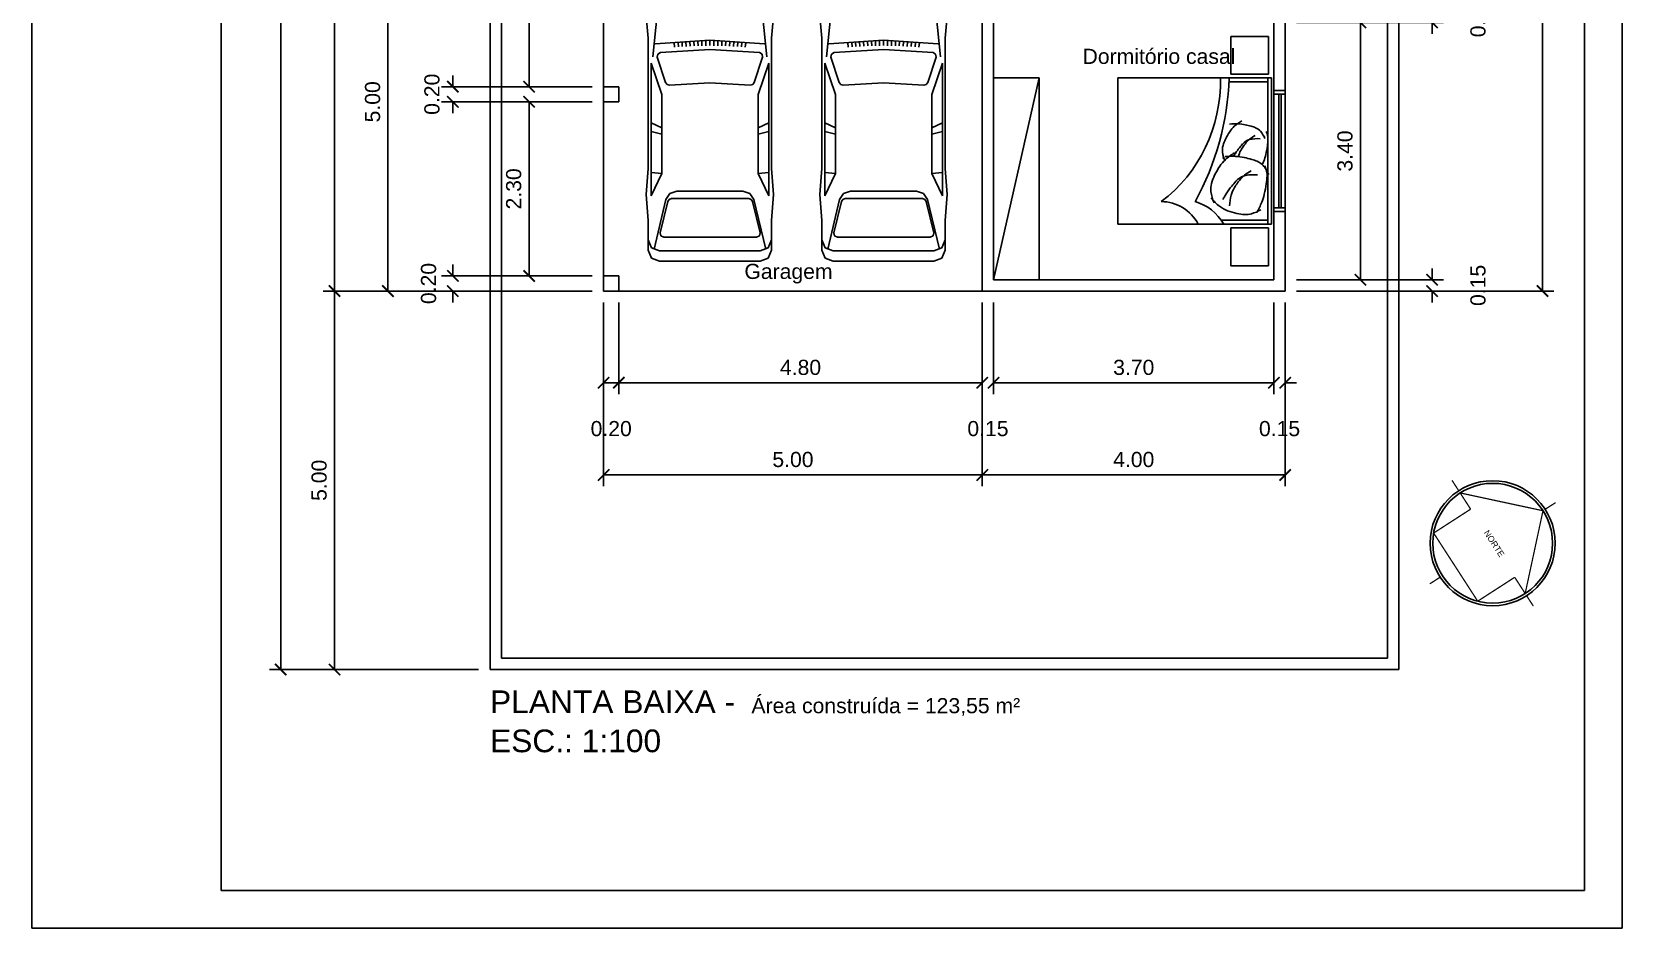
# Model space of a CAD drawing. Header units: inches. Extents: x 108.5 to 129.5, y 9.1 to 42.8.
# Drawn here: x 108.52 to 129.52, y 9.06 to 20.91 of the extents above; entities that cross this region are included whole.
import ezdxf
from ezdxf.enums import TextEntityAlignment as Align

# ---------------------------------------------------------------- set-up
doc = ezdxf.new("R2010")
doc.units = ezdxf.units.IN
doc.header["$MEASUREMENT"] = 0
doc.header["$PDMODE"] = 66
for name, color, linetype in [('LINHA DE CORTE', 2, 'Continuous'), ('Linha de margem', 2, 'Continuous'), ('MARGEM', 4, 'Continuous'), ('PAREDE', 5, 'Continuous'), ('Portas', 1, 'Continuous'), ('TELHADO', 3, 'Continuous')]:
    doc.layers.add(name, color=color, linetype=linetype)
doc.styles.get("Standard").update_dxf_attribs({"font": 'arial.ttf'})
doc.dimstyles.new('ESC 1.100', dxfattribs={"dimtxt": 0.2, "dimasz": 0.15, "dimexe": 0.15, "dimexo": 0.15, "dimgap": 0.1, "dimtad": 1, "dimzin": 0, "dimdsep": 46, "dimtxsty": 'Standard', "dimblk": 'ARCHTICK', "dimcen": 0, "dimclrd": 1, "dimclre": 1, "dimclrt": 1, "dimadec": 0, "dimazin": 0, "dimtfac": 1, "dimtofl": 0, "dimtmove": 2, "dimatfit": 3, "dimfxl": 1, "dimtolj": 1, "dimtzin": 0, "dimlwd": -1, "dimlwe": -1, "dimarcsym": 0})

# ---------------------------------------------------------------- blocks, each defined once
blk = doc.blocks.new('VEICULO1')
at = {"color": 0}
for points in [[(0.00485, 0.01024), (0.00913, 0.01063)], [(0.00913, 0.01063), (0.01341, 0.01024)], [(0, 0.00838), (0.00054, 0.0097)], [(0, 0.00838), (0, -0.00838)], [(0.00054, 0.0097), (0.00185, 0.01024)], [(0.00178, 0.00838), (0.00232, 0.0097)], [(0.0165, 0.00947), (0.00178, 0.00796)], [(0.00178, 0.00838), (0.00178, -0.00838)], [(0.00185, 0.01024), (0.00485, 0.01024)], [(0.00232, 0.0097), (0.00363, 0.01024)], [(0.01341, 0.01024), (0.03507, 0.01024)], [(0.01372, 0), (0.01433, 0.00909)], [(0.01526, 0), (0.01576, 0.00822)], [(0.01576, 0.00822), (0.01604, 0.00866)], [(0.01604, 0.00866), (0.01657, 0.00873)], [(0.02075, 0.00737), (0.01657, 0.00873)], [(0.01752, 0.00977), (0.03962, 0.00977)], [(0.02274, 0.008), (0.01752, 0.00977)], [(0.03589, 0.008), (0.02274, 0.008)], [(0.02746, 0.00977), (0.02829, 0.008)], [(0.0289, 0.00977), (0.02934, 0.008)], [(0.03507, 0.01024), (0.03937, 0.01056)], [(0.0357, 0.00977), (0.03589, 0.008)], [(0.03962, 0.00977), (0.03589, 0.008)], [(0.03937, 0.01056), (0.04368, 0.01024)], [(0.04022, 0.00729), (0.04844, 0.00929)], [(0.04052, 0.0071), (0.04572, 0.00837)], [(0.04368, 0.01024), (0.04862, 0.01024)], [(0.04572, 0.00837), (0.04625, 0.00825)], [(0.04625, 0.00825), (0.04648, 0.00776)], [(0.0469, 0.01024), (0.04822, 0.0097)], [(0.04822, 0.0097), (0.04876, 0.00838)], [(0.04862, 0.01024), (0.04993, 0.0097)], [(0.04876, 0.00838), (0.04876, -0.00838)], [(0.04993, 0.0097), (0.05047, 0.00838)], [(0.05047, 0.00838), (0.05047, -0.00838)], [(0.01411, 0.00529), (0.01483, 0.00524)], [(0.01417, 0.00595), (0.01488, 0.00589)], [(0.02075, 0.00737), (0.02108, 0.00711)], [(0.02081, 0), (0.02118, 0.00671)], [(0.02108, 0.00711), (0.02118, 0.00671)], [(0.03881, 0.00549), (0.0392, 0.00663)], [(0.03881, 0.00549), (0.03881, -0.00549)], [(0.0392, 0.00663), (0.04022, 0.00729)], [(0.04005, 0.0065), (0.04018, 0.00688)], [(0.04005, -0.0064), (0.04005, 0.0065)], [(0.04018, 0.00688), (0.04052, 0.0071)], [(0.04648, -0.00767), (0.04648, 0.00776)], [(0.01396, 0.00265), (0.01468, 0.00262)], [(0.01399, 0.00331), (0.01471, 0.00327)], [(0.01402, 0.00397), (0.01475, 0.00393)], [(0.01406, 0.00463), (0.01479, 0.00458)], [(0.01433, -0.00909), (0.01372, 0)], [(0.01391, 0.00066), (0.01464, 0.00066)], [(0.01391, 0), (0.01463, 0)], [(0.01392, 0.00132), (0.01464, 0.00131)], [(0.01393, 0.00199), (0.01466, 0.00197)], [(0.01576, -0.00821), (0.01526, 0)], [(0.02118, -0.00671), (0.02081, 0)], [(0.01391, -0.00066), (0.01464, -0.00065)], [(0.01392, -0.00132), (0.01464, -0.00131)], [(0.01393, -0.00199), (0.01466, -0.00196)], [(0.01396, -0.00265), (0.01468, -0.00262)], [(0.01399, -0.00331), (0.01471, -0.00327)], [(0.01402, -0.00397), (0.01475, -0.00393)], [(0.01406, -0.00463), (0.01479, -0.00458)], [(0.01411, -0.00529), (0.01483, -0.00523)], [(0.01417, -0.00594), (0.01488, -0.00589)], [(0.02075, -0.00736), (0.01657, -0.00873)], [(0.02108, -0.00711), (0.02075, -0.00736)], [(0.02118, -0.00671), (0.02108, -0.00711)], [(0.0392, -0.00663), (0.03881, -0.00549)], [(0.04022, -0.00729), (0.0392, -0.00663)], [(0.04018, -0.00678), (0.04005, -0.0064)], [(0.04052, -0.007), (0.04018, -0.00678)], [(0.04022, -0.00729), (0.04844, -0.00928)], [(0.04052, -0.007), (0.04572, -0.00827)], [(0.04648, -0.00767), (0.04625, -0.00815)], [(0.00054, -0.00969), (0, -0.00838)], [(0.00185, -0.01024), (0.00054, -0.00969)], [(0.0165, -0.00946), (0.00178, -0.00796)], [(0.00232, -0.00969), (0.00178, -0.00838)], [(0.00185, -0.01024), (0.00485, -0.01024)], [(0.00363, -0.01024), (0.00232, -0.00969)], [(0.00913, -0.01062), (0.00485, -0.01024)], [(0.01341, -0.01024), (0.00913, -0.01062)], [(0.01341, -0.01024), (0.03507, -0.01024)], [(0.01604, -0.00866), (0.01576, -0.00821)], [(0.01657, -0.00873), (0.01604, -0.00866)], [(0.02274, -0.008), (0.01752, -0.00976)], [(0.01752, -0.00976), (0.03962, -0.00976)], [(0.03589, -0.008), (0.02274, -0.008)], [(0.02746, -0.00976), (0.02829, -0.008)], [(0.0289, -0.00976), (0.02934, -0.008)], [(0.03937, -0.01056), (0.03507, -0.01024)], [(0.0357, -0.00976), (0.03589, -0.008)], [(0.03962, -0.00976), (0.03589, -0.008)], [(0.04368, -0.01024), (0.03937, -0.01056)], [(0.04368, -0.01024), (0.04862, -0.01024)], [(0.04625, -0.00815), (0.04572, -0.00827)], [(0.04822, -0.00969), (0.0469, -0.01024)], [(0.04876, -0.00838), (0.04822, -0.00969)], [(0.04993, -0.00969), (0.04862, -0.01024)], [(0.05047, -0.00838), (0.04993, -0.00969)]]:
    blk.add_lwpolyline(points, dxfattribs=at)
blk = doc.blocks.new('NORTE')
at = {"color": 7, "const_width": 0.499}
for points in [[(-0.32, 24.44), (-0.32, 29.43)], [(-24.27, -0.5), (-0.32, 23.45)], [(-0.32, 23.45), (23.62, -0.5)], [(-25.27, -0.5), (-30.26, -0.5)], [(-16.55, -0.5), (-24.27, -0.5)], [(-16.55, -0.5), (-16.55, -18.11)], [(15.9, -0.5), (23.62, -0.5)], [(15.9, -0.5), (15.9, -18.11)], [(24.62, -0.5), (29.61, -0.5)], [(-16.55, -18.11), (15.9, -18.11)], [(-0.32, -25.44), (-0.32, -30.43)]]:
    blk.add_lwpolyline(points, dxfattribs=at)
blk.add_circle((-0.32, -0.5), 25)
at = {"color": 7}
blk.add_circle((-0.32, -0.5), 23.95, dxfattribs=at)
blk.add_text('NORTE', height=2.444, dxfattribs=at).set_placement((-5.88, -1.28))
blk = doc.blocks.new('_ArchTick')
at = {"color": 0, "linetype": 'ByBlock', "const_width": 0.15}
blk.add_lwpolyline([(-0.5, -0.5), (0.5, 0.5)], dxfattribs=at)
blk = doc.blocks.new('*D56')
at = {"layer": 'Defpoints', "color": 0}
for p in [(116.073, 32.93), (112.52, 17.48), (116.073, 17.48)]:
    blk.add_point(p, dxfattribs=at)
at = {"layer": 'TELHADO', "color": 1}
for p, q in [((115.923, 32.93), (112.37, 32.93)), ((112.52, 32.93), (112.52, 17.48)), ((115.923, 17.48), (112.37, 17.48))]:
    blk.add_line(p, q, dxfattribs=at)
at = {"layer": 'TELHADO', "color": 1, "xscale": 0.15, "yscale": 0.15, "zscale": 0.15}
for p, rotation in [((112.52, 32.93), 90), ((112.52, 17.48), 270)]:
    blk.add_blockref('_ArchTick', p, dxfattribs=dict(at, rotation=rotation))
at = {"layer": 'TELHADO', "color": 1, "insert": (112.317, 25.205), "char_height": 0.2, "attachment_point": 5, "rotation": 90}
blk.add_mtext('\\A1;15.45', dxfattribs=at)
blk = doc.blocks.new('*D57')
at = {"layer": 'Defpoints', "color": 0}
for p in [(116.073, 17.48), (112.52, 12.48), (114.573, 12.48)]:
    blk.add_point(p, dxfattribs=at)
at = {"layer": 'TELHADO', "color": 1}
for p, q in [((115.923, 17.48), (112.37, 17.48)), ((112.52, 17.48), (112.52, 12.48)), ((114.423, 12.48), (112.37, 12.48))]:
    blk.add_line(p, q, dxfattribs=at)
at = {"layer": 'TELHADO', "color": 1, "xscale": 0.15, "yscale": 0.15, "zscale": 0.15}
for p, rotation in [((112.52, 17.48), 90), ((112.52, 12.48), 270)]:
    blk.add_blockref('_ArchTick', p, dxfattribs=dict(at, rotation=rotation))
at = {"layer": 'TELHADO', "color": 1, "insert": (112.317, 14.98), "char_height": 0.2, "attachment_point": 5, "rotation": 90}
blk.add_mtext('\\A1;5.00', dxfattribs=at)
blk = doc.blocks.new('*D58')
at = {"layer": 'Defpoints', "color": 0}
for p in [(114.082, 17.68), (116.073, 17.68), (116.073, 17.48)]:
    blk.add_point(p, dxfattribs=at)
at = {"layer": 'TELHADO', "color": 1}
for p, q in [((115.923, 17.68), (113.932, 17.68)), ((114.082, 17.68), (114.082, 17.83)), ((115.923, 17.48), (113.932, 17.48)), ((114.082, 17.48), (114.082, 17.33))]:
    blk.add_line(p, q, dxfattribs=at)
at = {"layer": 'TELHADO', "color": 1, "xscale": 0.15, "yscale": 0.15, "zscale": 0.15}
for p, rotation in [((114.082, 17.68), 270), ((114.082, 17.48), 90)]:
    blk.add_blockref('_ArchTick', p, dxfattribs=dict(at, rotation=rotation))
at = {"layer": 'TELHADO', "color": 1, "insert": (113.762, 17.58), "char_height": 0.2, "attachment_point": 5, "rotation": 90}
blk.add_mtext('\\A1;0.20', dxfattribs=at)
blk = doc.blocks.new('*D59')
at = {"layer": 'Defpoints', "color": 0}
for p in [(115.089, 19.98), (116.073, 19.98), (116.073, 17.68)]:
    blk.add_point(p, dxfattribs=at)
at = {"layer": 'TELHADO', "color": 1}
for p, q in [((115.923, 19.98), (114.939, 19.98)), ((115.089, 17.68), (115.089, 19.98)), ((115.923, 17.68), (114.939, 17.68))]:
    blk.add_line(p, q, dxfattribs=at)
at = {"layer": 'TELHADO', "color": 1, "xscale": 0.15, "yscale": 0.15, "zscale": 0.15}
for p, rotation in [((115.089, 19.98), 90), ((115.089, 17.68), 270)]:
    blk.add_blockref('_ArchTick', p, dxfattribs=dict(at, rotation=rotation))
at = {"layer": 'TELHADO', "color": 1, "insert": (114.886, 18.83), "char_height": 0.2, "attachment_point": 5, "rotation": 90}
blk.add_mtext('\\A1;2.30', dxfattribs=at)
blk = doc.blocks.new('*D60')
at = {"layer": 'Defpoints', "color": 0}
for p in [(114.082, 20.18), (116.073, 20.18), (116.073, 19.98)]:
    blk.add_point(p, dxfattribs=at)
at = {"layer": 'TELHADO', "color": 1}
for p, q in [((115.923, 20.18), (113.932, 20.18)), ((114.082, 20.18), (114.082, 20.33)), ((115.923, 19.98), (113.932, 19.98)), ((114.082, 19.98), (114.082, 19.83))]:
    blk.add_line(p, q, dxfattribs=at)
at = {"layer": 'TELHADO', "color": 1, "xscale": 0.15, "yscale": 0.15, "zscale": 0.15}
for p, rotation in [((114.082, 20.18), 270), ((114.082, 19.98), 90)]:
    blk.add_blockref('_ArchTick', p, dxfattribs=dict(at, rotation=rotation))
at = {"layer": 'TELHADO', "color": 1, "insert": (113.807, 20.08), "char_height": 0.2, "attachment_point": 5, "rotation": 90}
blk.add_mtext('\\A1;0.20', dxfattribs=at)
blk = doc.blocks.new('*D61')
at = {"layer": 'Defpoints', "color": 0}
for p in [(115.089, 22.48), (116.073, 22.48), (116.073, 20.18)]:
    blk.add_point(p, dxfattribs=at)
at = {"layer": 'TELHADO', "color": 1}
for p, q in [((115.923, 22.48), (114.939, 22.48)), ((115.089, 20.18), (115.089, 22.48)), ((115.923, 20.18), (114.939, 20.18))]:
    blk.add_line(p, q, dxfattribs=at)
at = {"layer": 'TELHADO', "color": 1, "xscale": 0.15, "yscale": 0.15, "zscale": 0.15}
for p, rotation in [((115.089, 22.48), 90), ((115.089, 20.18), 270)]:
    blk.add_blockref('_ArchTick', p, dxfattribs=dict(at, rotation=rotation))
at = {"layer": 'TELHADO', "color": 1, "insert": (114.886, 21.33), "char_height": 0.2, "attachment_point": 5, "rotation": 90}
blk.add_mtext('\\A1;2.30', dxfattribs=at)
blk = doc.blocks.new('*D65')
at = {"layer": 'Defpoints', "color": 0}
for p in [(125.073, 17.63), (125.073, 17.48), (127.013, 17.63)]:
    blk.add_point(p, dxfattribs=at)
at = {"layer": 'TELHADO', "color": 1}
for p, q in [((127.013, 17.63), (127.013, 17.78)), ((125.223, 17.63), (127.163, 17.63)), ((125.223, 17.48), (127.163, 17.48)), ((127.013, 17.48), (127.013, 17.33))]:
    blk.add_line(p, q, dxfattribs=at)
at = {"layer": 'TELHADO', "color": 1, "xscale": 0.15, "yscale": 0.15, "zscale": 0.15}
for p, rotation in [((127.013, 17.63), 270), ((127.013, 17.48), 90)]:
    blk.add_blockref('_ArchTick', p, dxfattribs=dict(at, rotation=rotation))
at = {"layer": 'TELHADO', "color": 1, "insert": (127.619, 17.555), "char_height": 0.2, "attachment_point": 5, "rotation": 90}
blk.add_mtext('\\A1;0.15', dxfattribs=at)
blk = doc.blocks.new('*D66')
at = {"layer": 'Defpoints', "color": 0}
for p in [(125.073, 21.03), (126.065, 21.03), (125.073, 17.63)]:
    blk.add_point(p, dxfattribs=at)
at = {"layer": 'TELHADO', "color": 1}
for p, q in [((125.223, 21.03), (126.215, 21.03)), ((126.065, 17.63), (126.065, 21.03)), ((125.223, 17.63), (126.215, 17.63))]:
    blk.add_line(p, q, dxfattribs=at)
at = {"layer": 'TELHADO', "color": 1, "xscale": 0.15, "yscale": 0.15, "zscale": 0.15}
for p, rotation in [((126.065, 21.03), 90), ((126.065, 17.63), 270)]:
    blk.add_blockref('_ArchTick', p, dxfattribs=dict(at, rotation=rotation))
at = {"layer": 'TELHADO', "color": 1, "insert": (125.863, 19.33), "char_height": 0.2, "attachment_point": 5, "rotation": 90}
blk.add_mtext('\\A1;3.40', dxfattribs=at)
blk = doc.blocks.new('*D67')
at = {"layer": 'Defpoints', "color": 0}
for p in [(125.073, 21.18), (125.073, 21.03), (127.013, 21.18)]:
    blk.add_point(p, dxfattribs=at)
at = {"layer": 'TELHADO', "color": 1}
for p, q in [((127.013, 21.18), (127.013, 21.33)), ((125.223, 21.18), (127.163, 21.18)), ((125.223, 21.03), (127.163, 21.03)), ((127.013, 21.03), (127.013, 20.88))]:
    blk.add_line(p, q, dxfattribs=at)
at = {"layer": 'TELHADO', "color": 1, "xscale": 0.15, "yscale": 0.15, "zscale": 0.15}
for p, rotation in [((127.013, 21.18), 270), ((127.013, 21.03), 90)]:
    blk.add_blockref('_ArchTick', p, dxfattribs=dict(at, rotation=rotation))
at = {"layer": 'TELHADO', "color": 1, "insert": (127.619, 21.105), "char_height": 0.2, "attachment_point": 5, "rotation": 90}
blk.add_mtext('\\A1;0.15', dxfattribs=at)
blk = doc.blocks.new('*D77')
at = {"layer": 'Defpoints', "color": 0}
for p in [(125.073, 30.63), (125.073, 17.48), (128.471, 17.48)]:
    blk.add_point(p, dxfattribs=at)
at = {"layer": 'TELHADO', "color": 1}
for p, q in [((125.223, 30.63), (128.621, 30.63)), ((128.471, 30.63), (128.471, 17.48)), ((125.223, 17.48), (128.621, 17.48))]:
    blk.add_line(p, q, dxfattribs=at)
at = {"layer": 'TELHADO', "color": 1, "xscale": 0.15, "yscale": 0.15, "zscale": 0.15}
for p, rotation in [((128.471, 30.63), 90), ((128.471, 17.48), 270)]:
    blk.add_blockref('_ArchTick', p, dxfattribs=dict(at, rotation=rotation))
at = {"layer": 'TELHADO', "color": 1, "insert": (128.269, 24.055), "char_height": 0.2, "attachment_point": 5, "rotation": 90}
blk.add_mtext('\\A1;13.15', dxfattribs=at)
blk = doc.blocks.new('*D95')
at = {"layer": 'Defpoints', "color": 0}
for p in [(113.225, 22.48), (116.073, 22.48), (116.073, 17.48)]:
    blk.add_point(p, dxfattribs=at)
at = {"layer": 'TELHADO', "color": 1}
for p, q in [((115.923, 22.48), (113.075, 22.48)), ((113.225, 17.48), (113.225, 22.48)), ((115.923, 17.48), (113.075, 17.48))]:
    blk.add_line(p, q, dxfattribs=at)
at = {"layer": 'TELHADO', "color": 1, "xscale": 0.15, "yscale": 0.15, "zscale": 0.15}
for p, rotation in [((113.225, 22.48), 90), ((113.225, 17.48), 270)]:
    blk.add_blockref('_ArchTick', p, dxfattribs=dict(at, rotation=rotation))
at = {"layer": 'TELHADO', "color": 1, "insert": (113.023, 19.98), "char_height": 0.2, "attachment_point": 5, "rotation": 90}
blk.add_mtext('\\A1;5.00', dxfattribs=at)
blk = doc.blocks.new('*D129')
at = {"layer": 'Defpoints', "color": 0}
for p in [(124.923, 17.48), (125.073, 17.48), (124.923, 16.269)]:
    blk.add_point(p, dxfattribs=at)
at = {"layer": 'TELHADO', "color": 1}
for p, q in [((124.923, 17.33), (124.923, 16.119)), ((125.073, 17.33), (125.073, 16.119)), ((124.923, 16.269), (124.773, 16.269)), ((125.073, 16.269), (125.223, 16.269))]:
    blk.add_line(p, q, dxfattribs=at)
at = {"layer": 'TELHADO', "color": 1, "xscale": 0.15, "yscale": 0.15, "zscale": 0.15}
blk.add_blockref('_ArchTick', (124.923, 16.269), dxfattribs=at)
at = {"layer": 'TELHADO', "color": 1, "xscale": 0.15, "yscale": 0.15, "zscale": 0.15, "rotation": 180}
blk.add_blockref('_ArchTick', (125.073, 16.269), dxfattribs=at)
at = {"layer": 'TELHADO', "color": 1, "insert": (124.998, 15.662), "char_height": 0.2, "attachment_point": 5}
blk.add_mtext('\\A1;0.15', dxfattribs=at)
blk = doc.blocks.new('*D130')
at = {"layer": 'Defpoints', "color": 0}
for p in [(121.223, 17.48), (124.923, 17.48), (121.223, 16.269)]:
    blk.add_point(p, dxfattribs=at)
at = {"layer": 'TELHADO', "color": 1}
for p, q in [((121.223, 17.33), (121.223, 16.119)), ((124.923, 17.33), (124.923, 16.119)), ((124.923, 16.269), (121.223, 16.269))]:
    blk.add_line(p, q, dxfattribs=at)
at = {"layer": 'TELHADO', "color": 1, "xscale": 0.15, "yscale": 0.15, "zscale": 0.15, "rotation": 180}
blk.add_blockref('_ArchTick', (121.223, 16.269), dxfattribs=at)
at = {"layer": 'TELHADO', "color": 1, "xscale": 0.15, "yscale": 0.15, "zscale": 0.15}
blk.add_blockref('_ArchTick', (124.923, 16.269), dxfattribs=at)
at = {"layer": 'TELHADO', "color": 1, "insert": (123.073, 16.471), "char_height": 0.2, "attachment_point": 5}
blk.add_mtext('\\A1;3.70', dxfattribs=at)
blk = doc.blocks.new('*D131')
at = {"layer": 'Defpoints', "color": 0}
for p in [(121.073, 17.48), (121.223, 17.48), (121.073, 16.269)]:
    blk.add_point(p, dxfattribs=at)
at = {"layer": 'TELHADO', "color": 1}
for p, q in [((121.073, 17.33), (121.073, 16.119)), ((121.223, 17.33), (121.223, 16.119)), ((121.073, 16.269), (120.923, 16.269)), ((121.223, 16.269), (121.373, 16.269))]:
    blk.add_line(p, q, dxfattribs=at)
at = {"layer": 'TELHADO', "color": 1, "xscale": 0.15, "yscale": 0.15, "zscale": 0.15}
blk.add_blockref('_ArchTick', (121.073, 16.269), dxfattribs=at)
at = {"layer": 'TELHADO', "color": 1, "xscale": 0.15, "yscale": 0.15, "zscale": 0.15, "rotation": 180}
blk.add_blockref('_ArchTick', (121.223, 16.269), dxfattribs=at)
at = {"layer": 'TELHADO', "color": 1, "insert": (121.148, 15.662), "char_height": 0.2, "attachment_point": 5}
blk.add_mtext('\\A1;0.15', dxfattribs=at)
blk = doc.blocks.new('*D132')
at = {"layer": 'Defpoints', "color": 0}
for p in [(116.273, 17.48), (121.073, 17.48), (116.273, 16.269)]:
    blk.add_point(p, dxfattribs=at)
at = {"layer": 'TELHADO', "color": 1}
for p, q in [((116.273, 17.33), (116.273, 16.119)), ((121.073, 17.33), (121.073, 16.119)), ((121.073, 16.269), (116.273, 16.269))]:
    blk.add_line(p, q, dxfattribs=at)
at = {"layer": 'TELHADO', "color": 1, "xscale": 0.15, "yscale": 0.15, "zscale": 0.15, "rotation": 180}
blk.add_blockref('_ArchTick', (116.273, 16.269), dxfattribs=at)
at = {"layer": 'TELHADO', "color": 1, "xscale": 0.15, "yscale": 0.15, "zscale": 0.15}
blk.add_blockref('_ArchTick', (121.073, 16.269), dxfattribs=at)
at = {"layer": 'TELHADO', "color": 1, "insert": (118.673, 16.471), "char_height": 0.2, "attachment_point": 5}
blk.add_mtext('\\A1;4.80', dxfattribs=at)
blk = doc.blocks.new('*D133')
at = {"layer": 'Defpoints', "color": 0}
for p in [(116.073, 17.48), (116.273, 17.48), (116.073, 16.269)]:
    blk.add_point(p, dxfattribs=at)
at = {"layer": 'TELHADO', "color": 1}
for p, q in [((116.073, 17.33), (116.073, 16.119)), ((116.273, 17.33), (116.273, 16.119)), ((116.273, 16.269), (116.073, 16.269))]:
    blk.add_line(p, q, dxfattribs=at)
at = {"layer": 'TELHADO', "color": 1, "xscale": 0.15, "yscale": 0.15, "zscale": 0.15, "rotation": 180}
blk.add_blockref('_ArchTick', (116.073, 16.269), dxfattribs=at)
at = {"layer": 'TELHADO', "color": 1, "xscale": 0.15, "yscale": 0.15, "zscale": 0.15}
blk.add_blockref('_ArchTick', (116.273, 16.269), dxfattribs=at)
at = {"layer": 'TELHADO', "color": 1, "insert": (116.173, 15.662), "char_height": 0.2, "attachment_point": 5}
blk.add_mtext('\\A1;0.20', dxfattribs=at)
blk = doc.blocks.new('*D134')
at = {"layer": 'Defpoints', "color": 0}
for p in [(116.073, 17.48), (121.073, 17.48), (121.073, 15.051)]:
    blk.add_point(p, dxfattribs=at)
at = {"layer": 'TELHADO', "color": 1}
for p, q in [((116.073, 17.33), (116.073, 14.901)), ((121.073, 17.33), (121.073, 14.901)), ((116.073, 15.051), (121.073, 15.051))]:
    blk.add_line(p, q, dxfattribs=at)
at = {"layer": 'TELHADO', "color": 1, "xscale": 0.15, "yscale": 0.15, "zscale": 0.15, "rotation": 180}
blk.add_blockref('_ArchTick', (116.073, 15.051), dxfattribs=at)
at = {"layer": 'TELHADO', "color": 1, "xscale": 0.15, "yscale": 0.15, "zscale": 0.15}
blk.add_blockref('_ArchTick', (121.073, 15.051), dxfattribs=at)
at = {"layer": 'TELHADO', "color": 1, "insert": (118.573, 15.254), "char_height": 0.2, "attachment_point": 5}
blk.add_mtext('\\A1;5.00', dxfattribs=at)
blk = doc.blocks.new('*D135')
at = {"layer": 'Defpoints', "color": 0}
for p in [(121.073, 17.48), (125.073, 17.48), (125.073, 15.051)]:
    blk.add_point(p, dxfattribs=at)
at = {"layer": 'TELHADO', "color": 1}
for p, q in [((121.073, 17.33), (121.073, 14.901)), ((125.073, 17.33), (125.073, 14.901)), ((121.073, 15.051), (125.073, 15.051))]:
    blk.add_line(p, q, dxfattribs=at)
at = {"layer": 'TELHADO', "color": 1, "xscale": 0.15, "yscale": 0.15, "zscale": 0.15, "rotation": 180}
blk.add_blockref('_ArchTick', (121.073, 15.051), dxfattribs=at)
at = {"layer": 'TELHADO', "color": 1, "xscale": 0.15, "yscale": 0.15, "zscale": 0.15}
blk.add_blockref('_ArchTick', (125.073, 15.051), dxfattribs=at)
at = {"layer": 'TELHADO', "color": 1, "insert": (123.073, 15.254), "char_height": 0.2, "attachment_point": 5}
blk.add_mtext('\\A1;4.00', dxfattribs=at)
blk = doc.blocks.new('*D137')
at = {"layer": 'Defpoints', "color": 0}
for p in [(111.809, 37.48), (114.573, 37.48), (114.573, 12.48)]:
    blk.add_point(p, dxfattribs=at)
at = {"layer": 'TELHADO', "color": 1}
for p, q in [((114.423, 37.48), (111.659, 37.48)), ((111.809, 12.48), (111.809, 37.48)), ((114.423, 12.48), (111.659, 12.48))]:
    blk.add_line(p, q, dxfattribs=at)
at = {"layer": 'TELHADO', "color": 1, "xscale": 0.15, "yscale": 0.15, "zscale": 0.15}
for p, rotation in [((111.809, 37.48), 90), ((111.809, 12.48), 270)]:
    blk.add_blockref('_ArchTick', p, dxfattribs=dict(at, rotation=rotation))
at = {"layer": 'TELHADO', "color": 1, "insert": (111.607, 24.98), "char_height": 0.2, "attachment_point": 5, "rotation": 90}
blk.add_mtext('\\A1;25.00', dxfattribs=at)

msp = doc.modelspace()

# ---------------------------------------------------------------- linework, layer by layer
at = {"layer": 'LINHA DE CORTE'}
for p, q in [((108.523, 38.763), (108.523, 9.063)), ((129.523, 9.063), (129.523, 38.763)), ((108.523, 9.063), (129.523, 9.063))]:
    msp.add_line(p, q, dxfattribs=at)
at = {"layer": 'Linha de margem'}
for p, q in [((124.353, 20.345), (124.353, 20.845)), ((124.853, 20.845), (124.353, 20.845)), ((124.853, 20.845), (124.853, 20.345)), ((121.823, 20.295), (121.223, 20.295)), ((121.823, 20.295), (121.223, 17.63)), ((121.823, 17.63), (121.823, 20.295)), ((122.863, 20.295), (122.863, 18.365)), ((122.863, 20.295), (124.893, 20.295)), ((124.33, 20.245), (124.843, 20.245)), ((124.853, 20.345), (124.353, 20.345)), ((124.843, 20.295), (124.843, 19.521)), ((124.843, 18.43), (124.843, 20.23)), ((124.893, 20.295), (124.893, 18.365)), ((124.843, 19.448), (124.843, 18.365)), ((124.893, 18.365), (122.863, 18.365)), ((124.843, 18.415), (124.229, 18.415)), ((124.353, 18.315), (124.353, 17.815)), ((124.853, 18.315), (124.353, 18.315)), ((124.853, 17.815), (124.853, 18.315)), ((124.853, 17.815), (124.353, 17.815))]:
    msp.add_line(p, q, dxfattribs=at)
at = {"layer": 'Linha de margem', "ltscale": 0.3}
for points in [[(124.498, 19.728, 0.050543), (124.401, 19.657, 0.064376), (124.34, 19.584, 0.03352), (124.286, 19.488, 0.039598), (124.252, 19.401, 0.109626), (124.245, 19.314, 0.0754), (124.279, 19.194)], [(124.403, 19.306, 0.050543), (124.284, 19.218, 0.064376), (124.208, 19.129, 0.03352), (124.141, 19.01, 0.039598), (124.1, 18.903, 0.109626), (124.091, 18.796, 0.0754), (124.134, 18.647)]]:
    msp.add_lwpolyline(points, format="xyb", dxfattribs=at)
at = {"layer": 'Linha de margem'}
for points in [[(124.338, 19.687, -0.034352), (124.452, 19.69, -0.04249), (124.544, 19.678, -0.015911), (124.623, 19.658, -0.020937), (124.682, 19.638, -0.121269), (124.745, 19.593, -0.080025), (124.806, 19.494)], [(124.278, 19.256, -0.034352), (124.418, 19.26, -0.04249), (124.531, 19.245, -0.015911), (124.63, 19.219, -0.020937), (124.703, 19.194, -0.121269), (124.78, 19.14, -0.080025), (124.855, 19.018)], [(124.706, 19.014, 0.103492), (124.529, 19.001, 0.14369), (124.419, 18.93, 0.007817), (124.367, 18.867, 0.010698), (124.33, 18.819, 0.020146), (124.292, 18.763, 0.015912), (124.25, 18.689)], [(124.625, 19.069, 0.040593), (124.537, 19.012, 0.055645), (124.482, 18.958, 0.015363), (124.444, 18.909, 0.01263), (124.402, 18.847, 0.082628), (124.359, 18.749, 0.061291), (124.339, 18.606)], [(124.094, 18.711, 0.057152), (124.207, 18.6, 0.075208), (124.312, 18.542, 0.030275), (124.434, 18.506, 0.036967), (124.537, 18.491, 0.089016), (124.629, 18.501, 0.061822), (124.751, 18.555)]]:
    msp.add_lwpolyline(points, format="xyb", dxfattribs=at)
at = {"layer": 'Linha de margem', "ltscale": 0.3, "extrusion": (0, 0, -1)}
msp.add_ellipse((122.306, 20.26), major_axis=(0, 1.982), ratio=0.965, start_param=1.55312, end_param=2.509029, dxfattribs=at)
at = {"layer": 'Linha de margem', "extrusion": (0, 0, -1)}
for centre, major_axis, start_param, end_param in [((120.929, 20.417), (0, 3.529), 1.605435, 2.091596), ((124.918, 19.059), (0, 0.538), -0.643975, -0.481692), ((124.362, 19.39), (0, 0.517), 1.178817, 1.261709), ((124.667, 19.491), (0, 0.185), 1.261709, 1.615516), ((124.965, 18.917), (0, 0.686), -0.999908, -0.919336), ((125.327, 18.631), (0, 1.158), -0.919336, -0.876544), ((124.709, 19.207), (0, 0.266), -1.308049, -0.978287), ((126.077, 17.984), (0, 2.169), -0.876544, -0.845278), ((125.477, 18.672), (0, 1.225), -0.978287, -0.927769), ((124.65, 19.296), (0, 0.192), -0.845278, -0.274425), ((125.171, 18.91), (0, 0.828), -0.927769, -0.866324), ((124.773, 19.26), (0, 0.287), -0.866324, -0.643975), ((124.695, 19.131), (0, 0.363), -0.274425, 0.138076), ((123.385, 19.623), (0, 1.522), 1.719039, 1.795069), ((124.054, 19.519), (0, 0.821), 1.615516, 1.719039), ((124.67, 19.617), (0, 0.574), -2.353415, -2.273279), ((125.3, 18.694), (0, 1.099), -1.02952, -0.999908), ((124.909, 19.152), (0, 0.48), -1.350336, -1.308049), ((123.972, 19.565), (0, 0.924), 1.97878, 2.03529), ((124.355, 19.393), (0, 0.491), 1.795069, 1.97878), ((124.236, 18.889), (0, 0.637), 1.178817, 1.261709), ((124.612, 19.013), (0, 0.229), 1.261709, 1.615516), ((123.856, 19.048), (0, 1.013), 1.615516, 1.719039), ((124.227, 18.893), (0, 0.605), 1.795069, 1.97878), ((123.031, 19.176), (0, 1.877), 1.719039, 1.795069), ((123.436, 18.083), (0, 0.579), 0, 1.061395), ((123.716, 18.025), (0, 0.66), 0.266252, 1.029314), ((123.754, 19.105), (0, 1.14), 1.97878, 2.112575)]:
    msp.add_ellipse(centre, major_axis=major_axis, ratio=0.965, start_param=start_param, end_param=end_param, dxfattribs=at)
at = {"layer": 'MARGEM'}
for p, q in [((111.023, 38.263), (111.023, 9.563)), ((129.023, 9.563), (129.023, 38.263)), ((129.023, 9.563), (111.023, 9.563))]:
    msp.add_line(p, q, dxfattribs=at)
at = {"layer": 'PAREDE'}
for p, q in [((114.573, 37.48), (114.573, 12.48)), ((126.573, 12.48), (126.573, 37.48)), ((114.723, 37.33), (114.723, 12.63)), ((126.423, 12.63), (126.423, 37.33)), ((121.223, 25.68), (121.223, 17.63)), ((121.073, 22.48), (121.073, 17.48)), ((125.073, 20.13), (125.073, 21.33)), ((124.923, 21.03), (124.923, 20.13)), ((116.073, 20.18), (116.073, 19.98)), ((116.073, 20.18), (116.273, 20.18)), ((116.273, 20.18), (116.273, 19.98)), ((116.273, 19.98), (116.073, 19.98)), ((124.923, 20.13), (125.073, 20.13)), ((124.923, 18.53), (124.923, 17.63)), ((124.923, 18.53), (125.073, 18.53)), ((125.073, 17.48), (125.073, 18.53)), ((116.073, 17.68), (116.073, 17.48)), ((116.073, 17.68), (116.273, 17.68)), ((116.273, 17.68), (116.273, 17.48)), ((116.273, 17.48), (116.073, 17.48)), ((121.073, 17.48), (125.073, 17.48)), ((121.223, 17.63), (124.923, 17.63)), ((114.723, 12.63), (126.423, 12.63)), ((114.573, 12.48), (126.573, 12.48))]:
    msp.add_line(p, q, dxfattribs=at)
at = {"layer": 'Portas'}
for p, q in [((124.988, 20.08), (124.988, 18.58)), ((125.018, 20.08), (125.018, 18.58))]:
    msp.add_line(p, q, dxfattribs=at)
at = {"layer": 'TELHADO'}
for p, q in [((116.073, 20.18), (116.073, 22.48)), ((116.073, 17.68), (116.073, 19.98)), ((124.923, 20.13), (125.073, 20.13)), ((124.923, 18.53), (124.923, 20.13)), ((124.923, 20.08), (125.073, 20.08)), ((125.073, 20.08), (125.073, 20.13)), ((125.073, 18.58), (125.073, 20.08)), ((124.923, 18.58), (125.073, 18.58)), ((124.923, 18.53), (125.073, 18.53)), ((125.073, 18.53), (125.073, 18.58)), ((116.273, 17.48), (121.073, 17.48))]:
    msp.add_line(p, q, dxfattribs=at)

# ---------------------------------------------------------------- block references
at = {"layer": 'Linha de margem'}
for name, p, xscale, yscale, zscale, rotation in [('VEICULO1', (117.476, 21.885), 79.47583203312715, 79.47583203312715, 79.47583203312715, 270), ('VEICULO1', (119.769, 21.885), 79.47583203312715, 79.47583203312715, 79.47583203312715, 270), ('NORTE', (127.832, 14.149), 0.033029366314477, 0.03302936631436548, 0.03302936631441627, 302.8778205846239)]:
    msp.add_blockref(name, p, dxfattribs=dict(at, xscale=xscale, yscale=yscale, zscale=zscale, rotation=rotation))

# ---------------------------------------------------------------- texts
at = {"layer": 'TELHADO'}
for s, p in [('Dormitório casal', (123.406, 20.481)), ('Garagem', (118.514, 17.64)), ('Área construída = 123,55 m²', (119.799, 11.903))]:
    msp.add_text(s, height=0.2, rotation=360, dxfattribs=at).set_placement(p, align=Align.CENTER)
for s, p in [('PLANTA BAIXA - ', (114.573, 11.814)), ('ESC.: 1:100 ', (114.573, 11.298))]:
    msp.add_text(s, height=0.3, dxfattribs=at).set_placement(p, align=Align.BOTTOM_LEFT)

# ---------------------------------------------------------------- dimensions: what is measured, and where the dimension line sits
for base, p1, p2, picture, middle in [((111.809, 37.48), (114.573, 12.48), (114.573, 37.48), '*D137', (111.607, 24.98)), ((112.52, 17.48), (116.073, 32.93), (116.073, 17.48), '*D56', (112.317, 25.205)), ((128.471, 17.48), (125.073, 30.63), (125.073, 17.48), '*D77', (128.269, 24.055)), ((113.225, 22.48), (116.073, 17.48), (116.073, 22.48), '*D95', (113.023, 19.98)), ((115.089, 22.48), (116.073, 20.18), (116.073, 22.48), '*D61', (114.886, 21.33)), ((127.013, 21.18), (125.073, 21.03), (125.073, 21.18), '*D67', (127.619, 21.105)), ((126.065, 21.03), (125.073, 17.63), (125.073, 21.03), '*D66', (125.863, 19.33)), ((115.089, 19.98), (116.073, 17.68), (116.073, 19.98), '*D59', (114.886, 18.83)), ((127.013, 17.63), (125.073, 17.48), (125.073, 17.63), '*D65', (127.619, 17.555)), ((112.52, 12.48), (116.073, 17.48), (114.573, 12.48), '*D57', (112.317, 14.98))]:
    dim = msp.add_linear_dim(base=base, p1=p1, p2=p2, angle=90, dimstyle='ESC 1.100', dxfattribs=at)
    dim.commit()
    dim.dimension.update_dxf_attribs({"geometry": picture, "text_midpoint": middle})
for base, p1, p2, picture, middle in [((114.082, 20.18), (116.073, 19.98), (116.073, 20.18), '*D60', (113.807, 20.08)), ((114.082, 17.68), (116.073, 17.48), (116.073, 17.68), '*D58', (113.762, 17.58))]:
    dim = msp.add_linear_dim(base=base, p1=p1, p2=p2, angle=90, dimstyle='ESC 1.100', dxfattribs=at)
    dim.commit()
    dim.dimension.update_dxf_attribs({"geometry": picture, "text_midpoint": middle, "dimtype": 160})
for base, p1, p2, picture, middle in [((116.073, 16.269), (116.273, 17.48), (116.073, 17.48), '*D133', (116.173, 15.662)), ((121.073, 15.051), (116.073, 17.48), (121.073, 17.48), '*D134', (118.573, 15.254)), ((116.273, 16.269), (121.073, 17.48), (116.273, 17.48), '*D132', (118.673, 16.471)), ((121.073, 16.269), (121.223, 17.48), (121.073, 17.48), '*D131', (121.148, 15.662)), ((125.073, 15.051), (121.073, 17.48), (125.073, 17.48), '*D135', (123.073, 15.254)), ((121.223, 16.269), (124.923, 17.48), (121.223, 17.48), '*D130', (123.073, 16.471)), ((124.923, 16.269), (125.073, 17.48), (124.923, 17.48), '*D129', (124.998, 15.662))]:
    dim = msp.add_linear_dim(base=base, p1=p1, p2=p2, dimstyle='ESC 1.100', dxfattribs=at)
    dim.commit()
    dim.dimension.update_dxf_attribs({"geometry": picture, "text_midpoint": middle})

doc.saveas('drawing.dxf')
